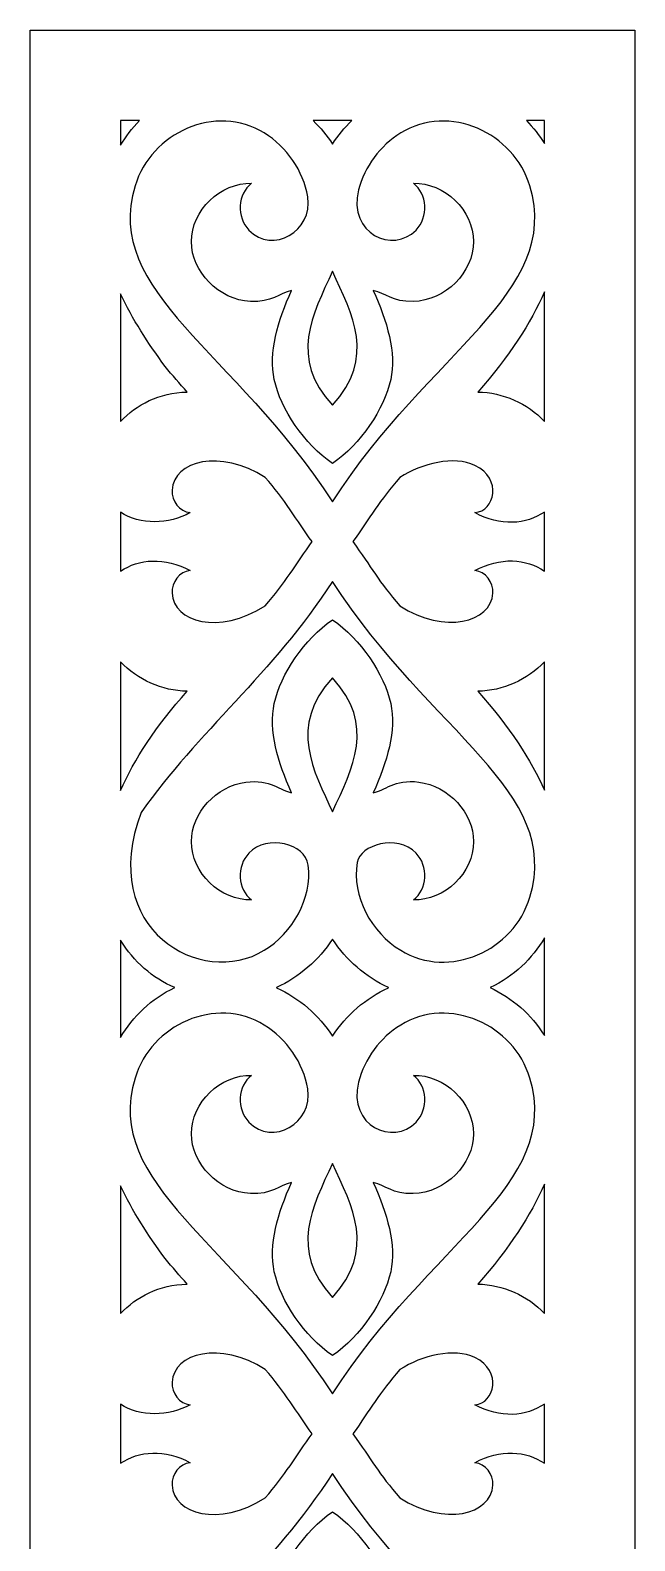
# Model space of a CAD drawing. Header units: millimetres. Extents: x -100 to 100, y -138 to 138.
# Drawn here: x -99.8 to -79.1, y -1.2 to 50.5 of the extents above; entities that cross this region are included whole.
import ezdxf

# ---------------------------------------------------------------- set-up
doc = ezdxf.new("R2010")
doc.units = ezdxf.units.MM
doc.header["$MEASUREMENT"] = 0
doc.layers.add('layer 1', color=7, linetype='Continuous')

msp = doc.modelspace()

# ---------------------------------------------------------------- linework, layer by layer
at = {"layer": 'layer 1', "color": 250}
for points, knots in [([(-99.8361, 50.4768), (-99.8361, 50.4768), (-99.8361, -137.5834), (-99.8361, -137.5834), (-99.8361, -137.5834), (-99.8361, -137.5834), (-79.1449, -137.5834), (-79.1449, -137.5834), (-79.1449, -137.5834), (-79.1449, -137.5834), (-79.1449, 50.4768), (-79.1449, 50.4768), (-79.1449, 50.4768), (-79.1449, 50.4768), (-99.8361, 50.4768), (-99.8361, 50.4768)], [0, 0, 0, 0, 0.2, 0.2, 0.2, 0.2, 0.4, 0.4, 0.4, 0.4, 0.6, 0.6, 0.6, 0.6, 1, 1, 1, 1]), ([(-91.8243, 46.9607), (-91.0577, 46.4862), (-90.4803, 45.6614), (-90.3395, 44.7781), (-90.3395, 44.7781), (-90.147, 43.6026), (-91.5389, 42.7983), (-92.3536, 43.6404), (-92.3536, 43.6404), (-92.7763, 44.0767), (-92.7489, 44.8881), (-92.2573, 45.2388), (-92.2573, 45.2388), (-93.3263, 45.273), (-94.3197, 44.3106), (-94.3197, 43.2452), (-94.3197, 43.2452), (-94.3197, 42.2176), (-93.3847, 41.2517), (-92.2987, 41.1967), (-92.2987, 41.1967), (-91.57, 41.1589), (-91.3156, 41.4817), (-90.8893, 41.5745), (-90.8893, 41.5745), (-91.3636, 40.5437), (-91.6833, 39.4264), (-91.4839, 38.5261), (-91.4839, 38.5261), (-91.2606, 37.5087), (-90.4529, 36.3195), (-89.4905, 35.6559), (-89.4905, 35.6559), (-88.5315, 36.3195), (-87.7238, 37.5087), (-87.497, 38.5261), (-87.497, 38.5261), (-87.3011, 39.4264), (-87.6207, 40.5437), (-88.0951, 41.5745), (-88.0951, 41.5745), (-87.6654, 41.4817), (-87.4488, 41.1759), (-86.7305, 41.1967), (-86.7305, 41.1967), (-85.6272, 41.2242), (-84.6649, 42.1968), (-84.6649, 43.2452), (-84.6649, 43.2452), (-84.6649, 44.3106), (-85.6547, 45.273), (-86.7237, 45.2388), (-86.7237, 45.2388), (-86.2321, 44.8881), (-86.2047, 44.0767), (-86.6273, 43.6404), (-86.6273, 43.6404), (-87.4179, 42.8258), (-88.9681, 43.5063), (-88.6003, 45.0116), (-88.6003, 45.0116), (-88.4009, 45.8092), (-87.8578, 46.531), (-87.1566, 46.9607), (-87.1566, 46.9607), (-85.4932, 47.9848), (-83.2797, 46.9674), (-82.7366, 45.1492), (-82.7366, 45.1492), (-81.6333, 41.4715), (-86.1634, 39.5157), (-89.4905, 34.3464), (-89.4905, 34.3464), (-92.8726, 39.5467), (-97.3442, 41.5092), (-96.2478, 45.1492), (-96.2478, 45.1492), (-95.7013, 46.9674), (-93.4912, 47.9848), (-91.8243, 46.9607)], [0, 0, 0, 0, 0.047619, 0.047619, 0.047619, 0.047619, 0.0952381, 0.0952381, 0.0952381, 0.0952381, 0.1428571, 0.1428571, 0.1428571, 0.1428571, 0.1904762, 0.1904762, 0.1904762, 0.1904762, 0.2380952, 0.2380952, 0.2380952, 0.2380952, 0.2857143, 0.2857143, 0.2857143, 0.2857143, 0.3333333, 0.3333333, 0.3333333, 0.3333333, 0.3809524, 0.3809524, 0.3809524, 0.3809524, 0.4285714, 0.4285714, 0.4285714, 0.4285714, 0.4761905, 0.4761905, 0.4761905, 0.4761905, 0.5238095, 0.5238095, 0.5238095, 0.5238095, 0.5714286, 0.5714286, 0.5714286, 0.5714286, 0.6190476, 0.6190476, 0.6190476, 0.6190476, 0.6666667, 0.6666667, 0.6666667, 0.6666667, 0.7142857, 0.7142857, 0.7142857, 0.7142857, 0.7619048, 0.7619048, 0.7619048, 0.7619048, 0.8095238, 0.8095238, 0.8095238, 0.8095238, 0.8571429, 0.8571429, 0.8571429, 0.8571429, 0.9047619, 0.9047619, 0.9047619, 0.9047619, 1, 1, 1, 1]), ([(-96.7427, 47.3833), (-96.7427, 47.3833), (-96.0965, 47.3833), (-96.0965, 47.3833), (-96.0965, 47.3833), (-96.3475, 47.1223), (-96.5639, 46.8369), (-96.7427, 46.5413), (-96.7427, 46.5413), (-96.7427, 46.5413), (-96.7427, 47.3833), (-96.7427, 47.3833)], [0, 0, 0, 0, 0.25, 0.25, 0.25, 0.25, 0.5, 0.5, 0.5, 0.5, 1, 1, 1, 1]), ([(-88.8271, 47.3833), (-89.078, 47.1427), (-89.3049, 46.8746), (-89.4905, 46.5825), (-89.4905, 46.5825), (-89.6796, 46.8746), (-89.9029, 47.1392), (-90.1539, 47.3833), (-90.1539, 47.3833), (-90.1539, 47.3833), (-88.8271, 47.3833), (-88.8271, 47.3833)], [0, 0, 0, 0, 0.25, 0.25, 0.25, 0.25, 0.5, 0.5, 0.5, 0.5, 1, 1, 1, 1]), ([(-82.2383, 46.5998), (-82.4136, 46.8884), (-82.6232, 47.1494), (-82.8569, 47.3833), (-82.8569, 47.3833), (-82.8569, 47.3833), (-82.2383, 47.3833), (-82.2383, 47.3833), (-82.2383, 47.3833), (-82.2383, 47.3833), (-82.2383, 46.5998), (-82.2383, 46.5998)], [0, 0, 0, 0, 0.25, 0.25, 0.25, 0.25, 0.5, 0.5, 0.5, 0.5, 1, 1, 1, 1]), ([(-89.4905, 37.646), (-90.9856, 39.2617), (-90.1745, 40.743), (-89.4905, 42.2314), (-89.4905, 42.2314), (-88.8135, 40.7532), (-87.9919, 39.2821), (-89.4905, 37.646)], [0, 0, 0, 0, 0.3333333, 0.3333333, 0.3333333, 0.3333333, 1, 1, 1, 1]), ([(-96.7427, 41.4613), (-96.344, 40.5952), (-95.8009, 39.77), (-95.2201, 38.9763), (-95.2201, 38.9763), (-95.2201, 38.9728), (-95.2167, 38.9696), (-95.2132, 38.9696), (-95.2132, 38.9696), (-94.9726, 38.6736), (-94.7184, 38.385), (-94.464, 38.1), (-94.464, 38.1), (-95.4195, 38.0827), (-96.2134, 37.6668), (-96.7427, 37.0857), (-96.7427, 37.0857), (-96.7427, 37.0857), (-96.7427, 41.4613), (-96.7427, 41.4613)], [0, 0, 0, 0, 0.1666667, 0.1666667, 0.1666667, 0.1666667, 0.3333333, 0.3333333, 0.3333333, 0.3333333, 0.5, 0.5, 0.5, 0.5, 0.6666667, 0.6666667, 0.6666667, 0.6666667, 1, 1, 1, 1]), ([(-82.2383, 37.0963), (-82.8157, 37.7112), (-83.6647, 38.0862), (-84.517, 38.1), (-84.517, 38.1), (-83.4377, 39.3164), (-82.7022, 40.4647), (-82.2383, 41.523), (-82.2383, 41.523), (-82.2383, 41.523), (-82.2383, 37.0963), (-82.2383, 37.0963)], [0, 0, 0, 0, 0.25, 0.25, 0.25, 0.25, 0.5, 0.5, 0.5, 0.5, 1, 1, 1, 1]), ([(-96.7427, 33.9891), (-96.0794, 33.5456), (-95.0894, 33.5664), (-94.3643, 33.9753), (-94.3643, 33.9753), (-94.7251, 33.9993), (-95.0036, 34.381), (-94.9829, 34.7419), (-94.9829, 34.7419), (-94.9211, 35.7487), (-93.34, 36.1646), (-91.7899, 35.1748), (-91.7899, 35.1748), (-91.1471, 34.4463), (-90.7038, 33.7005), (-90.1882, 32.9819), (-90.1882, 32.9819), (-90.7313, 32.2259), (-91.1231, 31.5521), (-91.7933, 30.789), (-91.7933, 30.789), (-93.3916, 29.7649), (-94.9245, 30.2426), (-94.9829, 31.2222), (-94.9829, 31.2222), (-95.0036, 31.5866), (-94.7251, 31.9645), (-94.3643, 31.9888), (-94.3643, 31.9888), (-95.2167, 32.47), (-96.1275, 32.3942), (-96.7427, 31.9715), (-96.7427, 31.9715), (-96.7427, 31.9715), (-96.7427, 33.9891), (-96.7427, 33.9891)], [0, 0, 0, 0, 0.1, 0.1, 0.1, 0.1, 0.2, 0.2, 0.2, 0.2, 0.3, 0.3, 0.3, 0.3, 0.4, 0.4, 0.4, 0.4, 0.5, 0.5, 0.5, 0.5, 0.6, 0.6, 0.6, 0.6, 0.7, 0.7, 0.7, 0.7, 0.8, 0.8, 0.8, 0.8, 1, 1, 1, 1]), ([(-82.2383, 31.9715), (-82.85, 32.3977), (-83.7609, 32.47), (-84.6166, 31.9888), (-84.6166, 31.9888), (-84.2558, 31.9645), (-83.9774, 31.5866), (-83.998, 31.2222), (-83.998, 31.2222), (-84.0599, 30.2115), (-85.6478, 29.8062), (-87.1842, 30.7858), (-87.1842, 30.7858), (-87.8991, 31.6004), (-88.1672, 32.1123), (-88.7928, 32.9819), (-88.7928, 32.9819), (-88.2051, 33.7964), (-87.8785, 34.3877), (-87.1876, 35.1748), (-87.1876, 35.1748), (-86.4281, 35.663), (-85.335, 35.9311), (-84.6166, 35.5871), (-84.6166, 35.5871), (-83.668, 35.1303), (-83.9362, 34.0201), (-84.6166, 33.9753), (-84.6166, 33.9753), (-83.7643, 33.4941), (-82.8534, 33.5664), (-82.2383, 33.9926), (-82.2383, 33.9926), (-82.2383, 33.9926), (-82.2383, 31.9715), (-82.2383, 31.9715)], [0, 0, 0, 0, 0.1, 0.1, 0.1, 0.1, 0.2, 0.2, 0.2, 0.2, 0.3, 0.3, 0.3, 0.3, 0.4, 0.4, 0.4, 0.4, 0.5, 0.5, 0.5, 0.5, 0.6, 0.6, 0.6, 0.6, 0.7, 0.7, 0.7, 0.7, 0.8, 0.8, 0.8, 0.8, 1, 1, 1, 1]), ([(-87.1566, 19.0034), (-88.1602, 19.6187), (-88.8443, 20.8421), (-88.6416, 22.0073), (-88.6416, 22.0073), (-88.5453, 22.5986), (-87.2873, 23.0043), (-86.6273, 22.3238), (-86.6273, 22.3238), (-86.2047, 21.8906), (-86.2321, 21.0795), (-86.7237, 20.7253), (-86.7237, 20.7253), (-85.6547, 20.6911), (-84.6614, 21.6535), (-84.6614, 22.7189), (-84.6614, 22.7189), (-84.6649, 23.7017), (-85.5137, 24.6263), (-86.538, 24.7569), (-86.538, 24.7569), (-87.3767, 24.8602), (-87.7066, 24.4545), (-88.0951, 24.3928), (-88.0951, 24.3928), (-87.6207, 25.424), (-87.3011, 26.5409), (-87.497, 27.4415), (-87.497, 27.4415), (-87.7204, 28.4554), (-88.5315, 29.6446), (-89.4905, 30.3114), (-89.4905, 30.3114), (-90.4529, 29.6446), (-91.2606, 28.4554), (-91.4839, 27.4415), (-91.4839, 27.4415), (-91.6833, 26.5409), (-91.3636, 25.424), (-90.8893, 24.3928), (-90.8893, 24.3928), (-91.264, 24.4545), (-91.6249, 24.8602), (-92.4533, 24.7537), (-92.4533, 24.7537), (-93.4706, 24.6196), (-94.3197, 23.7017), (-94.3197, 22.7189), (-94.3197, 22.7189), (-94.3197, 21.6535), (-93.3263, 20.6911), (-92.2573, 20.7253), (-92.2573, 20.7253), (-92.7489, 21.0795), (-92.7763, 21.8906), (-92.3536, 22.3238), (-92.3536, 22.3238), (-91.7177, 22.9799), (-90.415, 22.6638), (-90.3222, 21.911), (-90.3222, 21.911), (-90.1779, 20.7701), (-90.8585, 19.5947), (-91.8243, 19.0034), (-91.8243, 19.0034), (-93.9827, 17.6801), (-97.5608, 19.7319), (-96.0346, 23.719), (-96.0346, 23.719), (-94.1065, 26.4654), (-91.5424, 28.4656), (-89.4905, 31.6209), (-89.4905, 31.6209), (-86.0741, 26.3691), (-81.6402, 24.4718), (-82.7366, 20.8146), (-82.7366, 20.8146), (-83.2797, 18.9964), (-85.4932, 17.9825), (-87.1566, 19.0034)], [0, 0, 0, 0, 0.047619, 0.047619, 0.047619, 0.047619, 0.0952381, 0.0952381, 0.0952381, 0.0952381, 0.1428571, 0.1428571, 0.1428571, 0.1428571, 0.1904762, 0.1904762, 0.1904762, 0.1904762, 0.2380952, 0.2380952, 0.2380952, 0.2380952, 0.2857143, 0.2857143, 0.2857143, 0.2857143, 0.3333333, 0.3333333, 0.3333333, 0.3333333, 0.3809524, 0.3809524, 0.3809524, 0.3809524, 0.4285714, 0.4285714, 0.4285714, 0.4285714, 0.4761905, 0.4761905, 0.4761905, 0.4761905, 0.5238095, 0.5238095, 0.5238095, 0.5238095, 0.5714286, 0.5714286, 0.5714286, 0.5714286, 0.6190476, 0.6190476, 0.6190476, 0.6190476, 0.6666667, 0.6666667, 0.6666667, 0.6666667, 0.7142857, 0.7142857, 0.7142857, 0.7142857, 0.7619048, 0.7619048, 0.7619048, 0.7619048, 0.8095238, 0.8095238, 0.8095238, 0.8095238, 0.8571429, 0.8571429, 0.8571429, 0.8571429, 0.9047619, 0.9047619, 0.9047619, 0.9047619, 1, 1, 1, 1]), ([(-96.7427, 28.8713), (-96.1653, 28.2525), (-95.3164, 27.8779), (-94.464, 27.8641), (-94.464, 27.8641), (-95.5432, 26.6682), (-96.2787, 25.5235), (-96.7427, 24.4648), (-96.7427, 24.4648), (-96.7427, 24.4648), (-96.7427, 28.8713), (-96.7427, 28.8713)], [0, 0, 0, 0, 0.25, 0.25, 0.25, 0.25, 0.5, 0.5, 0.5, 0.5, 1, 1, 1, 1]), ([(-82.2383, 24.4821), (-82.6954, 25.4892), (-83.431, 26.6612), (-84.517, 27.8641), (-84.517, 27.8641), (-83.6647, 27.8779), (-82.8157, 28.2525), (-82.2383, 28.8713), (-82.2383, 28.8713), (-82.2383, 28.8713), (-82.2383, 24.4821), (-82.2383, 24.4821)], [0, 0, 0, 0, 0.25, 0.25, 0.25, 0.25, 0.5, 0.5, 0.5, 0.5, 1, 1, 1, 1]), ([(-89.4905, 28.3178), (-88.0022, 26.7091), (-88.7997, 25.2416), (-89.4905, 23.7363), (-89.4905, 23.7363), (-90.1229, 25.1075), (-91.02, 26.6785), (-89.4905, 28.3178)], [0, 0, 0, 0, 0.3333333, 0.3333333, 0.3333333, 0.3333333, 1, 1, 1, 1]), ([(-96.7427, 19.347), (-96.2959, 18.6115), (-95.6498, 18.0548), (-94.8867, 17.7246), (-94.8867, 17.7246), (-95.7013, 17.3605), (-96.3268, 16.7213), (-96.7427, 16.0235), (-96.7427, 16.0235), (-96.7427, 16.0235), (-96.7427, 19.347), (-96.7427, 19.347)], [0, 0, 0, 0, 0.25, 0.25, 0.25, 0.25, 0.5, 0.5, 0.5, 0.5, 1, 1, 1, 1]), ([(-89.4905, 19.3848), (-89.03, 18.6665), (-88.3528, 18.0823), (-87.5725, 17.7281), (-87.5725, 17.7281), (-87.576, 17.7281), (-87.576, 17.7246), (-87.5794, 17.7246), (-87.5794, 17.7246), (-87.576, 17.7246), (-87.576, 17.7214), (-87.5725, 17.7214), (-87.5725, 17.7214), (-88.3528, 17.3637), (-89.03, 16.783), (-89.4905, 16.0648), (-89.4905, 16.0648), (-89.9545, 16.783), (-90.6248, 17.3637), (-91.4084, 17.7214), (-91.4084, 17.7214), (-91.4084, 17.7214), (-91.405, 17.7246), (-91.405, 17.7246), (-91.405, 17.7246), (-91.4084, 17.7246), (-91.4084, 17.7281), (-91.4117, 17.7281), (-91.4117, 17.7281), (-90.6282, 18.0823), (-89.9545, 18.6665), (-89.4905, 19.3848)], [0, 0, 0, 0, 0.1111111, 0.1111111, 0.1111111, 0.1111111, 0.2222222, 0.2222222, 0.2222222, 0.2222222, 0.3333333, 0.3333333, 0.3333333, 0.3333333, 0.4444444, 0.4444444, 0.4444444, 0.4444444, 0.5555556, 0.5555556, 0.5555556, 0.5555556, 0.6666667, 0.6666667, 0.6666667, 0.6666667, 0.7777778, 0.7777778, 0.7777778, 0.7777778, 1, 1, 1, 1]), ([(-82.2383, 16.0817), (-82.6816, 16.8141), (-83.3346, 17.3708), (-84.0977, 17.7246), (-84.0977, 17.7246), (-83.2728, 18.113), (-82.6542, 18.7145), (-82.2383, 19.4296), (-82.2383, 19.4296), (-82.2383, 19.4296), (-82.2383, 16.0817), (-82.2383, 16.0817)], [0, 0, 0, 0, 0.25, 0.25, 0.25, 0.25, 0.5, 0.5, 0.5, 0.5, 1, 1, 1, 1]), ([(-96.2478, 14.6314), (-95.7013, 16.4497), (-93.4912, 17.4671), (-91.8243, 16.4426), (-91.8243, 16.4426), (-91.0577, 15.9685), (-90.4803, 15.1469), (-90.3395, 14.2603), (-90.3395, 14.2603), (-90.147, 13.088), (-91.5389, 12.2805), (-92.3536, 13.1226), (-92.3536, 13.1226), (-92.7763, 13.559), (-92.7489, 14.37), (-92.2573, 14.7242), (-92.2573, 14.7242), (-93.3263, 14.7553), (-94.3197, 13.7929), (-94.3197, 12.7271), (-94.3197, 12.7271), (-94.3197, 11.6995), (-93.3847, 10.7336), (-92.2987, 10.6789), (-92.2987, 10.6789), (-91.57, 10.6443), (-91.3156, 10.964), (-90.8893, 11.0567), (-90.8893, 11.0567), (-91.3636, 10.0291), (-91.6833, 8.9087), (-91.4839, 8.008), (-91.4839, 8.008), (-91.2606, 6.9906), (-90.4529, 5.8014), (-89.4905, 5.1382), (-89.4905, 5.1382), (-88.5315, 5.8014), (-87.7238, 6.9906), (-87.497, 8.008), (-87.497, 8.008), (-87.3011, 8.9087), (-87.6207, 10.0291), (-88.0951, 11.0567), (-88.0951, 11.0567), (-87.6654, 10.9675), (-87.4488, 10.6581), (-86.7305, 10.6789), (-86.7305, 10.6789), (-85.6272, 10.7096), (-84.6649, 11.679), (-84.6649, 12.7271), (-84.6649, 12.7271), (-84.6649, 13.7929), (-85.6547, 14.7553), (-86.7237, 14.7242), (-86.7237, 14.7242), (-86.2321, 14.37), (-86.2047, 13.559), (-86.6273, 13.1226), (-86.6273, 13.1226), (-87.4179, 12.308), (-88.9681, 12.9886), (-88.6003, 14.4939), (-88.6003, 14.4939), (-88.4009, 15.2915), (-87.8578, 16.0164), (-87.1566, 16.4426), (-87.1566, 16.4426), (-85.4932, 17.4671), (-83.2797, 16.4497), (-82.7366, 14.6314), (-82.7366, 14.6314), (-81.6333, 10.9537), (-86.1634, 9.0015), (-89.4905, 3.8287), (-89.4905, 3.8287), (-92.8726, 9.029), (-97.3442, 10.9915), (-96.2478, 14.6314)], [0, 0, 0, 0, 0.047619, 0.047619, 0.047619, 0.047619, 0.0952381, 0.0952381, 0.0952381, 0.0952381, 0.1428571, 0.1428571, 0.1428571, 0.1428571, 0.1904762, 0.1904762, 0.1904762, 0.1904762, 0.2380952, 0.2380952, 0.2380952, 0.2380952, 0.2857143, 0.2857143, 0.2857143, 0.2857143, 0.3333333, 0.3333333, 0.3333333, 0.3333333, 0.3809524, 0.3809524, 0.3809524, 0.3809524, 0.4285714, 0.4285714, 0.4285714, 0.4285714, 0.4761905, 0.4761905, 0.4761905, 0.4761905, 0.5238095, 0.5238095, 0.5238095, 0.5238095, 0.5714286, 0.5714286, 0.5714286, 0.5714286, 0.6190476, 0.6190476, 0.6190476, 0.6190476, 0.6666667, 0.6666667, 0.6666667, 0.6666667, 0.7142857, 0.7142857, 0.7142857, 0.7142857, 0.7619048, 0.7619048, 0.7619048, 0.7619048, 0.8095238, 0.8095238, 0.8095238, 0.8095238, 0.8571429, 0.8571429, 0.8571429, 0.8571429, 0.9047619, 0.9047619, 0.9047619, 0.9047619, 1, 1, 1, 1]), ([(-89.4905, 7.1282), (-90.9856, 8.7436), (-90.1745, 10.2284), (-89.4905, 11.7133), (-89.4905, 11.7133), (-88.8135, 10.2355), (-87.9919, 8.7644), (-89.4905, 7.1282)], [0, 0, 0, 0, 0.3333333, 0.3333333, 0.3333333, 0.3333333, 1, 1, 1, 1]), ([(-96.7427, 10.9467), (-96.344, 10.0806), (-95.8009, 9.2523), (-95.2201, 8.4585), (-95.2201, 8.4585), (-95.2201, 8.4585), (-95.2167, 8.455), (-95.2132, 8.455), (-95.2132, 8.455), (-94.9726, 8.1559), (-94.7184, 7.8673), (-94.464, 7.5819), (-94.464, 7.5819), (-95.4195, 7.5646), (-96.2134, 7.1487), (-96.7427, 6.5715), (-96.7427, 6.5715), (-96.7427, 6.5715), (-96.7427, 10.9467), (-96.7427, 10.9467)], [0, 0, 0, 0, 0.1666667, 0.1666667, 0.1666667, 0.1666667, 0.3333333, 0.3333333, 0.3333333, 0.3333333, 0.5, 0.5, 0.5, 0.5, 0.6666667, 0.6666667, 0.6666667, 0.6666667, 1, 1, 1, 1]), ([(-82.2383, 6.5782), (-82.8157, 7.197), (-83.6647, 7.5681), (-84.517, 7.5819), (-84.517, 7.5819), (-83.4377, 8.7986), (-82.7022, 9.9466), (-82.2383, 11.0052), (-82.2383, 11.0052), (-82.2383, 11.0052), (-82.2383, 6.5782), (-82.2383, 6.5782)], [0, 0, 0, 0, 0.25, 0.25, 0.25, 0.25, 0.5, 0.5, 0.5, 0.5, 1, 1, 1, 1]), ([(-96.7427, 3.4713), (-96.0794, 3.0314), (-95.0894, 3.0483), (-94.3643, 3.4576), (-94.3643, 3.4576), (-94.7251, 3.4815), (-95.0036, 3.8629), (-94.9829, 4.2273), (-94.9829, 4.2273), (-94.9211, 5.231), (-93.34, 5.6504), (-91.7899, 4.657), (-91.7899, 4.657), (-91.1471, 3.9282), (-90.7038, 3.1824), (-90.1882, 2.4641), (-90.1882, 2.4641), (-90.7313, 1.7081), (-91.1231, 1.0343), (-91.7933, 0.2713), (-91.7933, 0.2713), (-93.3916, -0.7497), (-94.9245, -0.2717), (-94.9829, 0.7045), (-94.9829, 0.7045), (-95.0036, 1.0685), (-94.7251, 1.4467), (-94.3643, 1.4707), (-94.3643, 1.4707), (-95.2167, 1.9519), (-96.1275, 1.8799), (-96.7427, 1.4538), (-96.7427, 1.4538), (-96.7427, 1.4538), (-96.7427, 3.4713), (-96.7427, 3.4713)], [0, 0, 0, 0, 0.1, 0.1, 0.1, 0.1, 0.2, 0.2, 0.2, 0.2, 0.3, 0.3, 0.3, 0.3, 0.4, 0.4, 0.4, 0.4, 0.5, 0.5, 0.5, 0.5, 0.6, 0.6, 0.6, 0.6, 0.7, 0.7, 0.7, 0.7, 0.8, 0.8, 0.8, 0.8, 1, 1, 1, 1]), ([(-82.2383, 1.4538), (-82.85, 1.8799), (-83.7609, 1.9519), (-84.6166, 1.4707), (-84.6166, 1.4707), (-84.2558, 1.4467), (-83.9774, 1.0685), (-83.998, 0.7045), (-83.998, 0.7045), (-84.0599, -0.3062), (-85.6478, -0.7116), (-87.1842, 0.2713), (-87.1842, 0.2713), (-87.8991, 1.0858), (-88.1672, 1.5945), (-88.7928, 2.4641), (-88.7928, 2.4641), (-88.2051, 3.2787), (-87.8785, 3.8731), (-87.1876, 4.657), (-87.1876, 4.657), (-86.4281, 5.1452), (-85.335, 5.413), (-84.6166, 5.0694), (-84.6166, 5.0694), (-83.668, 4.6122), (-83.9362, 3.502), (-84.6166, 3.4576), (-84.6166, 3.4576), (-83.7643, 2.9764), (-82.8534, 3.0519), (-82.2383, 3.478), (-82.2383, 3.478), (-82.2383, 3.478), (-82.2383, 1.4538), (-82.2383, 1.4538)], [0, 0, 0, 0, 0.1, 0.1, 0.1, 0.1, 0.2, 0.2, 0.2, 0.2, 0.3, 0.3, 0.3, 0.3, 0.4, 0.4, 0.4, 0.4, 0.5, 0.5, 0.5, 0.5, 0.6, 0.6, 0.6, 0.6, 0.7, 0.7, 0.7, 0.7, 0.8, 0.8, 0.8, 0.8, 1, 1, 1, 1]), ([(-87.1566, -11.5143), (-88.1602, -10.8994), (-88.8443, -9.6757), (-88.6416, -8.5104), (-88.6416, -8.5104), (-88.5453, -7.916), (-87.2873, -7.5103), (-86.6273, -8.1908), (-86.6273, -8.1908), (-86.2047, -8.6272), (-86.2321, -9.4386), (-86.7237, -9.7924), (-86.7237, -9.7924), (-85.6547, -9.8235), (-84.6614, -8.8646), (-84.6614, -7.7957), (-84.6614, -7.7957), (-84.6649, -6.816), (-85.5137, -5.8914), (-86.538, -5.7609), (-86.538, -5.7609), (-87.3767, -5.6579), (-87.7066, -6.0632), (-88.0951, -6.1253), (-88.0951, -6.1253), (-87.6207, -5.0941), (-87.3011, -3.9769), (-87.497, -3.0731), (-87.497, -3.0731), (-87.7204, -2.0592), (-88.5315, -0.8731), (-89.4905, -0.2064), (-89.4905, -0.2064), (-90.4529, -0.8731), (-91.2606, -2.0592), (-91.4839, -3.0731), (-91.4839, -3.0731), (-91.6833, -3.9769), (-91.3636, -5.0941), (-90.8893, -6.1253), (-90.8893, -6.1253), (-91.264, -6.0632), (-91.6249, -5.6579), (-92.4533, -5.7644), (-92.4533, -5.7644), (-93.4706, -5.8985), (-94.3197, -6.816), (-94.3197, -7.7957), (-94.3197, -7.7957), (-94.3197, -8.8646), (-93.3263, -9.8235), (-92.2573, -9.7924), (-92.2573, -9.7924), (-92.7489, -9.4386), (-92.7763, -8.6272), (-92.3536, -8.1908), (-92.3536, -8.1908), (-91.7177, -7.5378), (-90.415, -7.8504), (-90.3222, -8.6032), (-90.3222, -8.6032), (-90.1779, -9.748), (-90.8585, -10.9199), (-91.8243, -11.5143), (-91.8243, -11.5143), (-93.9827, -12.8344), (-97.5608, -10.7823), (-96.0346, -6.7987), (-96.0346, -6.7987), (-94.1065, -4.0527), (-91.5424, -2.0486), (-89.4905, 1.1031), (-89.4905, 1.1031), (-86.0741, -4.1487), (-81.6402, -6.0459), (-82.7366, -9.6996), (-82.7366, -9.6996), (-83.2797, -11.5214), (-85.4932, -12.5353), (-87.1566, -11.5143)], [0, 0, 0, 0, 0.047619, 0.047619, 0.047619, 0.047619, 0.0952381, 0.0952381, 0.0952381, 0.0952381, 0.1428571, 0.1428571, 0.1428571, 0.1428571, 0.1904762, 0.1904762, 0.1904762, 0.1904762, 0.2380952, 0.2380952, 0.2380952, 0.2380952, 0.2857143, 0.2857143, 0.2857143, 0.2857143, 0.3333333, 0.3333333, 0.3333333, 0.3333333, 0.3809524, 0.3809524, 0.3809524, 0.3809524, 0.4285714, 0.4285714, 0.4285714, 0.4285714, 0.4761905, 0.4761905, 0.4761905, 0.4761905, 0.5238095, 0.5238095, 0.5238095, 0.5238095, 0.5714286, 0.5714286, 0.5714286, 0.5714286, 0.6190476, 0.6190476, 0.6190476, 0.6190476, 0.6666667, 0.6666667, 0.6666667, 0.6666667, 0.7142857, 0.7142857, 0.7142857, 0.7142857, 0.7619048, 0.7619048, 0.7619048, 0.7619048, 0.8095238, 0.8095238, 0.8095238, 0.8095238, 0.8571429, 0.8571429, 0.8571429, 0.8571429, 0.9047619, 0.9047619, 0.9047619, 0.9047619, 1, 1, 1, 1])]:
    msp.add_open_spline(points, degree=3, knots=knots, dxfattribs=at)

doc.saveas('drawing.dxf')
